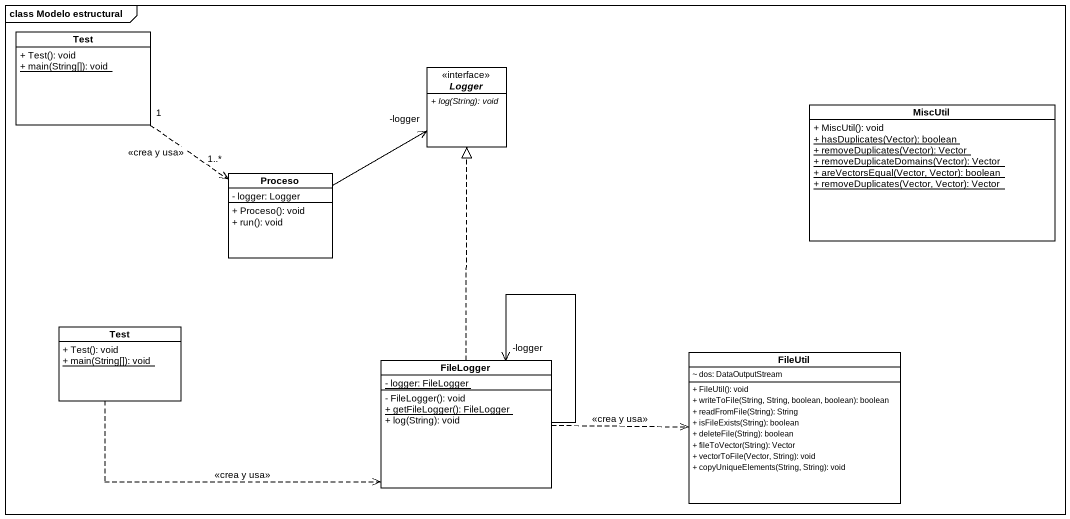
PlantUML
@startuml
mainframe class Modelo estructural
hide circle
hide empty members
skinparam classAttributeIconSize 0
class Test {
  + Test(): void
  {static} + main(String[]): void
}
interface Logger <<interface>> {
  {abstract} + log(String): void
}
class MiscUtil {
  + MiscUtil(): void
  {static} + hasDuplicates(Vector): boolean
  {static} + removeDuplicates(Vector): Vector
  {static} + removeDuplicateDomains(Vector): Vector
  {static} + areVectorsEqual(Vector, Vector): boolean
  {static} + removeDuplicates(Vector, Vector): Vector
}
class Proceso {
  - logger: Logger
  + Proceso(): void
  + run(): void
}
class "Test" as Test_2 {
  + Test(): void
  {static} + main(String[]): void
}
class FileLogger {
  {static} - logger: FileLogger
  - FileLogger(): void
  {static} + getFileLogger(): FileLogger
  + log(String): void
}
class FileUtil {
  ~ dos: DataOutputStream
  + FileUtil(): void
  + writeToFile(String, String, boolean, boolean): boolean
  + readFromFile(String): String
  + isFileExists(String): boolean
  + deleteFile(String): boolean
  + fileToVector(String): Vector
  + vectorToFile(Vector, String): void
  + copyUniqueElements(String, String): void
}
Test "1" ..> "1..*" Proceso : <<crea y usa>>
Proceso -right-> "-logger" Logger
Test_2 .right.> FileLogger : <<crea y usa>>
FileLogger .up.|> Logger
FileLogger --> "-logger" FileLogger
FileLogger .right.> FileUtil : <<crea y usa>>
@enduml
